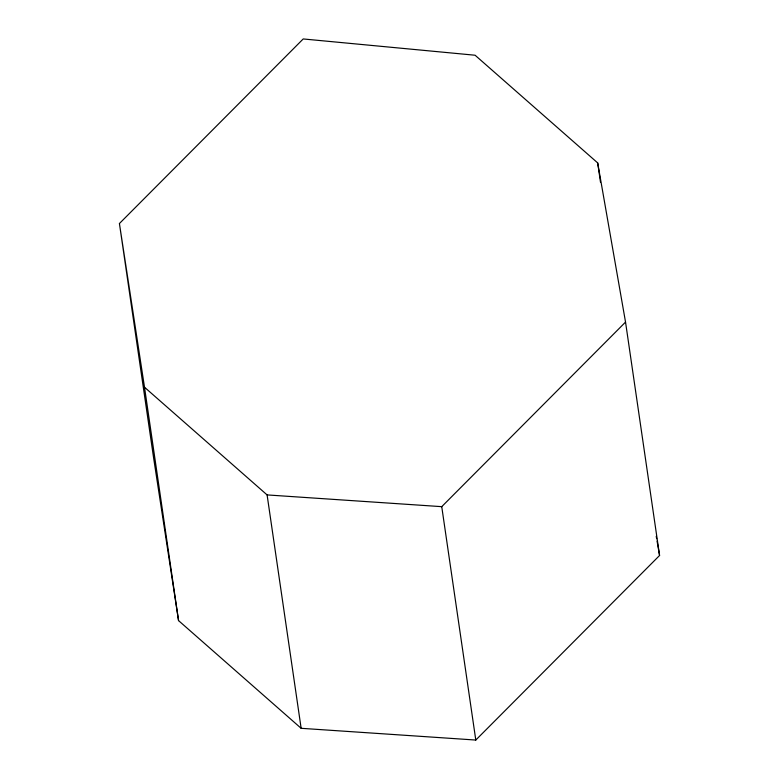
<?xml version="1.0" encoding="UTF-8"?>
<svg xmlns="http://www.w3.org/2000/svg" width="779" height="779" viewBox="0 0 779 779"><rect width="100%" height="100%" fill="white"/><g stroke="black" fill="none" stroke-linecap="round" stroke-linejoin="round"><path stroke-width="1.17" d="M119.421 223.524L303.206 38.95L475.093 55.231L597.688 162.918L625.537 322.087L659.579 555.476L475.794 740.05L301.142 728.307L178.557 620.61L153.463 456.913L119.421 223.524L144.505 387.231L178.557 620.61M144.505 387.231L267.1 494.918L441.742 506.662L625.537 322.087M656.23 536.322L656.648 538.717M657.067 541.113L659.579 555.476M597.688 162.918L600.492 182.169M441.742 506.662L475.794 740.05M267.1 494.918L301.142 728.307"/></g></svg>
